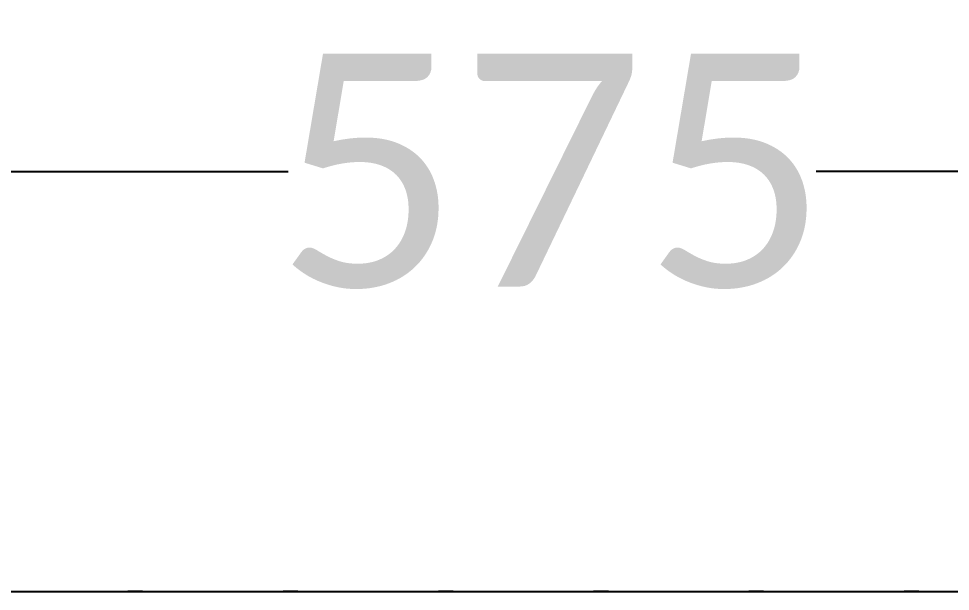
# Model space of a CAD drawing. Header units: millimetres. Extents: x 750 to 8479, y 2174 to 4333.
# Drawn here: x 2392.2 to 2512.2, y 4007.3 to 4081.1 of the extents above; entities that cross this region are included whole.
import ezdxf

# ---------------------------------------------------------------- set-up
doc = ezdxf.new("R2010")
doc.units = ezdxf.units.MM
doc.header["$LTSCALE"] = 153.67
doc.header["$PDMODE"] = 3
doc.header["$PDSIZE"] = 8
doc.layers.get('0').update_dxf_attribs({"linetype": 'CONTINUOUS'})
doc.layers.get('Defpoints').update_dxf_attribs({"linetype": 'CONTINUOUS'})
doc.layers.add('02___PRT_ALL_AXES', color=7, linetype='CONTINUOUS')
doc.styles.get("Standard").update_dxf_attribs({"font": 'calibri.ttf'})
doc.dimstyles.get("Standard").update_dxf_attribs({"dimtxt": 17.5, "dimasz": 17.5, "dimexe": 1.5, "dimexo": 1, "dimtad": 1, "dimdsep": 46, "dimtxsty": 'Standard', "dimblk": '_FILLED', "dimblk1": '_FILLED', "dimblk2": '_FILLED', "dimcen": 0.09, "dimazin": 2, "dimtol": 1, "dimtp": 0.01, "dimtm": 0.01, "dimtfac": 1, "dimtofl": 0, "dimtmove": 0, "dimatfit": 3, "dimldrblk": '_FILLED', "dimfxl": 1, "dimtolj": 1, "dimarcsym": 0})

# ---------------------------------------------------------------- blocks, each defined once
blk = doc.blocks.new('_FILLED')
at = {"color": 0, "linetype": 'ByBlock'}
blk.add_solid([(0, 0), (-1, 0.2143), (-1, -0.2143)], dxfattribs=at)
blk = doc.blocks.new('*D35')
at = {"color": 0, "lineweight": -2}
for p, q in [((2172.16, 4025.33), (2172.16, 4062.93)), ((2749.56, 3876.37), (2749.56, 4062.93)), ((2189.66, 4061.43), (2426.86, 4061.43)), ((2732.06, 4061.43), (2494.87, 4061.43))]:
    blk.add_line(p, q, dxfattribs=at)
at = {"layer": 'Defpoints', "color": 0}
for p in [(2749.56, 4061.43), (2172.16, 4024.33), (2749.56, 3875.37)]:
    blk.add_point(p, dxfattribs=at)
at = {"color": 0, "linetype": 'ByBlock', "lineweight": -2, "xscale": 17.5, "yscale": 17.5, "zscale": 17.5, "rotation": 180}
blk.add_blockref('_FILLED', (2172.16, 4061.43), dxfattribs=at)
at = {"color": 0, "linetype": 'ByBlock', "lineweight": -2, "xscale": 17.5, "yscale": 17.5, "zscale": 17.5}
blk.add_blockref('_FILLED', (2749.56, 4061.43), dxfattribs=at)
at = {"color": 0, "insert": (2460.86, 4061.43), "char_height": 30, "attachment_point": 5}
blk.add_mtext('\\A1;\\A1;575', dxfattribs=at)

msp = doc.modelspace()

# ---------------------------------------------------------------- linework, layer by layer
at = {"linetype": 'Continuous'}
msp.add_line((2284.7516, 4007.32203), (2726.69963, 4007.32203), dxfattribs=at)
at = {"layer": '02___PRT_ALL_AXES', "linetype": 'Continuous'}
for p, q in [((2408.1145, 4007.32203), (2406.21847, 4007.32203)), ((2428.1145, 4007.32203), (2426.21847, 4007.32203)), ((2448.1145, 4007.32203), (2446.21847, 4007.32203)), ((2468.1145, 4007.32203), (2466.21847, 4007.32203)), ((2488.1145, 4007.32203), (2486.21847, 4007.32203)), ((2508.1145, 4007.32203), (2506.21847, 4007.32203))]:
    msp.add_line(p, q, dxfattribs=at)

# ---------------------------------------------------------------- dimensions: what is measured, and where the dimension line sits
dim = msp.add_linear_dim(base=(2749.56421, 4061.42643), p1=(2172.16421, 4024.33034), p2=(2749.56421, 3875.37146), text='\\A1;575', dimstyle='Standard', override={"dimtxt": 30, "dimtad": 0, "dimtih": 1, "dimtoh": 1, "dimdec": 4, "dimzin": 0, "dimtxsty": 'Standard', "dimcen": 25.146, "dimadec": 0, "dimazin": 0, "dimtdec": 4, "dimtzin": 0})
dim.commit()
dim.dimension.update_dxf_attribs({"geometry": '*D35', "text_midpoint": (2460.86421, 4061.42643), "dimtype": 160})

doc.saveas('drawing.dxf')
